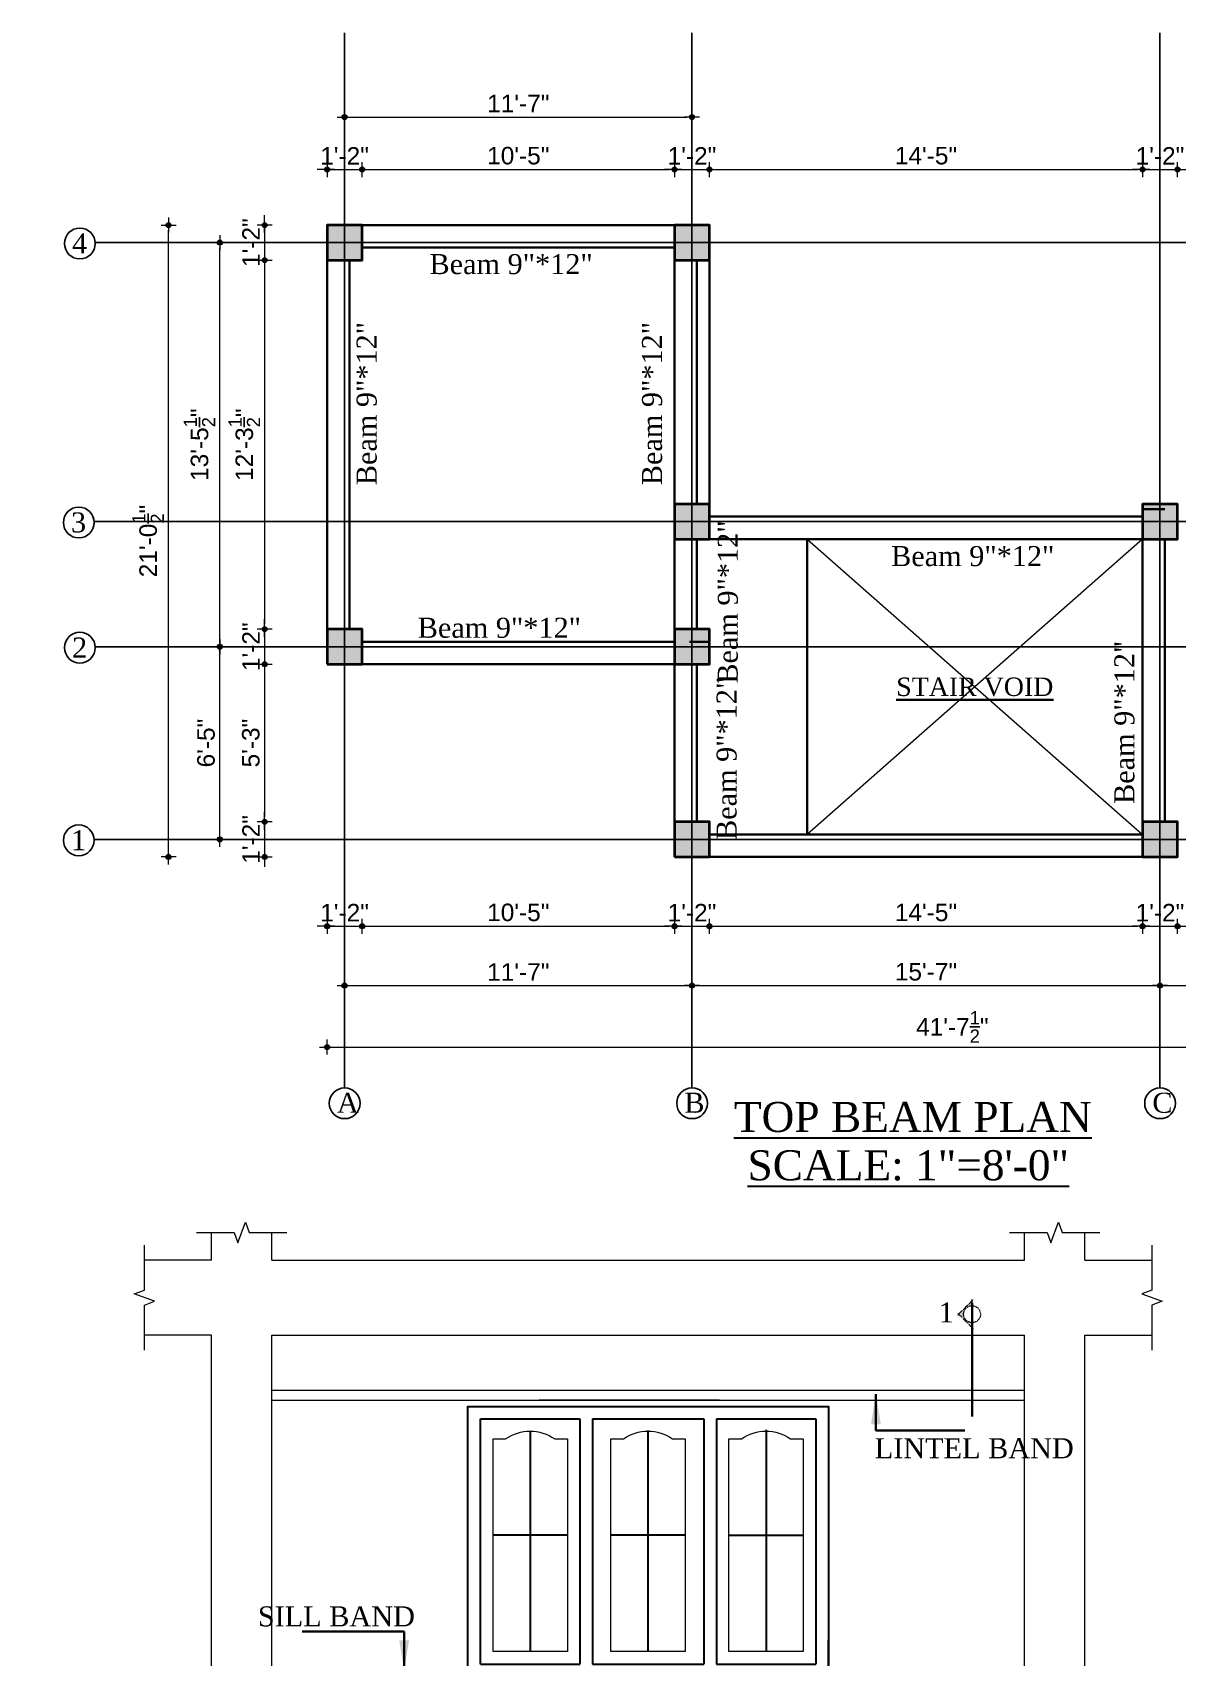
# Model space of a CAD drawing. Header units: inches. Extents: x -12071822 to 12321209, y -1222525 to 1319227.
# Drawn here: x 125927 to 126384, y 49078 to 49727 of the extents above; entities that cross this region are included whole.
import ezdxf
from ezdxf.enums import TextEntityAlignment as Align

# ---------------------------------------------------------------- set-up
doc = ezdxf.new("R2010")
doc.units = ezdxf.units.IN
doc.header["$MEASUREMENT"] = 0
doc.header["$PDMODE"] = 35
doc.linetypes.add('HIDDEN', pattern=[9.525, 6.35, -3.175])
for name, color, linetype, lineweight in [('1', 7, 'Continuous', 13), ('Column', 181, 'Continuous', 40), ('dotted', 131, 'HIDDEN', 13), ('DW elev', 123, 'Continuous', 25), ('elevation', 181, 'Continuous', 20), ('HACTH', 253, 'Continuous', 5), ('Hatch', 9, 'Continuous', 9), ('TEXT', 255, 'Continuous', 35), ('Toilet', 7, 'Continuous', 25), ('WALL', 1, 'Continuous', 30), ('WALL ELV', 20, 'Continuous', 20), ('WALL SEC', 2, 'Continuous', 35), ('Walls', 11, 'Continuous', 35), ('Windows', 151, 'Continuous', 15)]:
    doc.layers.add(name, color=color, linetype=linetype, lineweight=lineweight)
doc.styles.add('ordinary', font='times.ttf')
doc.styles.add('ramon', font='arial.ttf')
doc.styles.get("Standard").update_dxf_attribs({"font": 'arial.ttf'})
doc.styles.add('TIMES', font='times.ttf')
doc.dimstyles.new('Copy of Standard', dxfattribs={"dimtxt": 12, "dimasz": 4, "dimexe": 0, "dimexo": 6, "dimgap": 3, "dimtad": 1, "dimdec": 0, "dimzin": 0, "dimdsep": 46, "dimlunit": 4, "dimtxsty": 'Standard', "dimblk": 'ARCHTICK', "dimcen": 0.09, "dimdle": 3, "dimclrd": 256, "dimadec": 0, "dimazin": 0, "dimtfac": 1, "dimtdec": 0, "dimtofl": 0, "dimtmove": 0, "dimatfit": 3, "dimfxl": 1, "dimfxlon": 1, "dimtolj": 1, "dimtzin": 0, "dimlwd": -1, "dimarcsym": 0})
doc.dimstyles.new('S8', dxfattribs={"dimtxt": 7, "dimasz": 2, "dimexe": 6, "dimexo": 18, "dimgap": 1.9375, "dimtad": 1, "dimdec": 1, "dimzin": 3, "dimdsep": 46, "dimlunit": 4, "dimtxsty": 'ramon', "dimblk": 'dot 2', "dimcen": 0.09375, "dimse1": 1, "dimse2": 1, "dimclrd": 1, "dimclre": 1, "dimclrt": 256, "dimadec": 0, "dimazin": 0, "dimtfac": 0.75, "dimtdec": 1, "dimtix": 1, "dimtmove": 1, "dimatfit": 3, "dimldrblk": 'DOT', "dimfxl": 1, "dimtolj": 1, "dimtzin": 0, "dimlwd": 9, "dimlwe": 9, "dimarcsym": 0})

# ---------------------------------------------------------------- blocks, each defined once
blk = doc.blocks.new('colm')
at = {"layer": 'Hatch'}
h = blk.add_hatch(color=256, dxfattribs=at)
h.dxf.hatch_style = 1
h.paths.add_polyline_path([(66705.71, 8319.73), (66705.71, 8307.73), (66717.71, 8307.73), (66717.71, 8319.73)])
at = {"layer": 'Column'}
blk.add_lwpolyline([(66705.71, 8307.73), (66717.71, 8307.73), (66717.71, 8319.73), (66705.71, 8319.73)], close=True, dxfattribs=at)
blk = doc.blocks.new('dot1')
at = {"layer": 'Hatch'}
h = blk.add_hatch(color=256, dxfattribs=at)
edge = h.paths.add_edge_path()
edge.add_arc((0, 0), 1, 0, 360)
for p, q in [((3, 0), (-3, 0)), ((0, 3), (0, -3))]:
    blk.add_line(p, q, dxfattribs=at)
blk.add_circle((0, 0), 1, dxfattribs=at)
blk = doc.blocks.new('dot 2')
at = {"layer": 'Hatch', "xscale": 0.5, "yscale": 0.5, "zscale": 0.5}
blk.add_blockref('dot1', (0, 0), dxfattribs=at)
blk = doc.blocks.new('*D2149')
at = {"layer": 'Defpoints', "color": 0, "transparency": 16777216}
for p in [(126058.51, 49672.18), (126044.51, 49649.97), (126058.51, 49649.97)]:
    blk.add_point(p, dxfattribs=at)
at = {"layer": 'Toilet', "color": 1, "lineweight": 9, "transparency": 16777216}
for p, q in [((126042.51, 49672.18), (126040.51, 49672.18)), ((126044.51, 49672.18), (126058.51, 49672.18)), ((126060.51, 49672.18), (126062.51, 49672.18))]:
    blk.add_line(p, q, dxfattribs=at)
at = {"layer": 'Toilet', "color": 1, "lineweight": 9, "transparency": 16777216, "xscale": 2, "yscale": 2, "zscale": 2}
blk.add_blockref('dot 2', (126044.51, 49672.18), dxfattribs=at)
at = {"layer": 'Toilet', "color": 1, "lineweight": 9, "transparency": 16777216, "xscale": 2, "yscale": 2, "zscale": 2, "rotation": 180}
blk.add_blockref('dot 2', (126058.51, 49672.18), dxfattribs=at)
at = {"layer": 'Toilet', "transparency": 16777216, "insert": (126051.51, 49677.63), "char_height": 7, "attachment_point": 5, "style": 'ramon'}
blk.add_mtext('\\A1;1\'-2"', dxfattribs=at)
blk = doc.blocks.new('_Dot')
at = {"color": 0, "lineweight": -2}
blk.add_line((-0.5, 0), (-1, 0), dxfattribs=at)
at = {"color": 0, "const_width": 0.5}
blk.add_lwpolyline([(-0.25, 0, 1), (0.25, 0, 1)], format="xyb", close=True, dxfattribs=at)
blk = doc.blocks.new('*D2150')
at = {"layer": 'Defpoints', "color": 0, "transparency": 16777216}
for p in [(126183.33, 49672.18), (126058.51, 49649.97), (126183.33, 49649.97)]:
    blk.add_point(p, dxfattribs=at)
at = {"layer": 'Toilet', "color": 1, "lineweight": 9, "transparency": 16777216}
blk.add_line((126060.51, 49672.18), (126181.33, 49672.18), dxfattribs=at)
at = {"layer": 'Toilet', "color": 1, "lineweight": 9, "transparency": 16777216, "xscale": 2, "yscale": 2, "zscale": 2}
for p, rotation in [((126058.51, 49672.18), 180.0000000068786), ((126183.33, 49672.18), 6.87854744294497e-09)]:
    blk.add_blockref('dot 2', p, dxfattribs=dict(at, rotation=rotation))
at = {"layer": 'Toilet', "transparency": 16777216, "insert": (126120.92, 49677.69), "char_height": 7, "attachment_point": 5, "rotation": 0, "style": 'ramon'}
blk.add_mtext('\\A1;10\'-5"', dxfattribs=at)
blk = doc.blocks.new('*D2151')
at = {"layer": 'Defpoints', "color": 0, "transparency": 16777216}
for p in [(126197.33, 49672.18), (126183.33, 49649.97), (126197.33, 49649.97)]:
    blk.add_point(p, dxfattribs=at)
at = {"layer": 'Toilet', "color": 1, "lineweight": 9, "transparency": 16777216}
for p, q in [((126181.33, 49672.18), (126179.33, 49672.18)), ((126183.33, 49672.18), (126197.33, 49672.18)), ((126199.33, 49672.18), (126201.33, 49672.18))]:
    blk.add_line(p, q, dxfattribs=at)
at = {"layer": 'Toilet', "color": 1, "lineweight": 9, "transparency": 16777216, "xscale": 2, "yscale": 2, "zscale": 2}
for p, rotation in [((126183.33, 49672.18), 6.878577707425393e-09), ((126197.33, 49672.18), 180.0000000068786)]:
    blk.add_blockref('dot 2', p, dxfattribs=dict(at, rotation=rotation))
at = {"layer": 'Toilet', "transparency": 16777216, "insert": (126190.33, 49677.63), "char_height": 7, "attachment_point": 5, "rotation": 0, "style": 'ramon'}
blk.add_mtext('\\A1;1\'-2"', dxfattribs=at)
blk = doc.blocks.new('*D2152')
at = {"layer": 'Defpoints', "color": 0, "transparency": 16777216}
for p in [(126370.33, 49672.18), (126197.33, 49649.97), (126370.33, 49649.97)]:
    blk.add_point(p, dxfattribs=at)
at = {"layer": 'Toilet', "color": 1, "lineweight": 9, "transparency": 16777216}
blk.add_line((126199.33, 49672.18), (126368.33, 49672.18), dxfattribs=at)
at = {"layer": 'Toilet', "color": 1, "lineweight": 9, "transparency": 16777216, "xscale": 2, "yscale": 2, "zscale": 2}
for p, rotation in [((126197.33, 49672.18), 180.0000000068786), ((126370.33, 49672.18), 6.87854744294497e-09)]:
    blk.add_blockref('dot 2', p, dxfattribs=dict(at, rotation=rotation))
at = {"layer": 'Toilet', "transparency": 16777216, "insert": (126283.83, 49677.69), "char_height": 7, "attachment_point": 5, "rotation": 0, "style": 'ramon'}
blk.add_mtext('\\A1;14\'-5"', dxfattribs=at)
blk = doc.blocks.new('*D2153')
at = {"layer": 'Defpoints', "color": 0, "transparency": 16777216}
for p in [(126384.33, 49672.18), (126370.33, 49649.97), (126384.33, 49649.97)]:
    blk.add_point(p, dxfattribs=at)
at = {"layer": 'Toilet', "color": 1, "lineweight": 9, "transparency": 16777216}
for p, q in [((126368.33, 49672.18), (126366.33, 49672.18)), ((126370.33, 49672.18), (126384.33, 49672.18)), ((126386.33, 49672.18), (126388.33, 49672.18))]:
    blk.add_line(p, q, dxfattribs=at)
at = {"layer": 'Toilet', "color": 1, "lineweight": 9, "transparency": 16777216, "xscale": 2, "yscale": 2, "zscale": 2}
for p, rotation in [((126370.33, 49672.18), 6.878577707425393e-09), ((126384.33, 49672.18), 180.0000000068786)]:
    blk.add_blockref('dot 2', p, dxfattribs=dict(at, rotation=rotation))
at = {"layer": 'Toilet', "transparency": 16777216, "insert": (126377.33, 49677.63), "char_height": 7, "attachment_point": 5, "rotation": 0, "style": 'ramon'}
blk.add_mtext('\\A1;1\'-2"', dxfattribs=at)
blk = doc.blocks.new('*D2154')
at = {"layer": 'Defpoints', "color": 0, "transparency": 16777216}
for p in [(126530.2, 49672.18), (126384.33, 49649.97), (126530.2, 49649.97)]:
    blk.add_point(p, dxfattribs=at)
at = {"layer": 'Toilet', "color": 1, "lineweight": 9, "transparency": 16777216}
blk.add_line((126386.33, 49672.18), (126528.2, 49672.18), dxfattribs=at)
at = {"layer": 'Toilet', "color": 1, "lineweight": 9, "transparency": 16777216, "xscale": 2, "yscale": 2, "zscale": 2}
for p, rotation in [((126384.33, 49672.18), 180.0000000068786), ((126530.2, 49672.18), 6.87854744294497e-09)]:
    blk.add_blockref('dot 2', p, dxfattribs=dict(at, rotation=rotation))
at = {"layer": 'Toilet', "transparency": 16777216, "insert": (126457.27, 49677.63), "char_height": 7, "attachment_point": 5, "rotation": 0, "style": 'ramon'}
blk.add_mtext('\\A1;12\'-2"', dxfattribs=at)
blk = doc.blocks.new('*D2156')
at = {"layer": 'Defpoints', "color": 0, "transparency": 16777216}
for p in [(126190.33, 49693.14), (126051.51, 49649.97), (126190.33, 49649.97)]:
    blk.add_point(p, dxfattribs=at)
at = {"layer": 'Toilet', "color": 1, "lineweight": 9, "transparency": 16777216}
blk.add_line((126053.51, 49693.14), (126188.33, 49693.14), dxfattribs=at)
at = {"layer": 'Toilet', "color": 1, "lineweight": 9, "transparency": 16777216, "xscale": 2, "yscale": 2, "zscale": 2, "rotation": 180}
blk.add_blockref('dot 2', (126051.51, 49693.14), dxfattribs=at)
at = {"layer": 'Toilet', "color": 1, "lineweight": 9, "transparency": 16777216, "xscale": 2, "yscale": 2, "zscale": 2}
blk.add_blockref('dot 2', (126190.33, 49693.14), dxfattribs=at)
at = {"layer": 'Toilet', "transparency": 16777216, "insert": (126120.92, 49698.6), "char_height": 7, "attachment_point": 5, "style": 'ramon'}
blk.add_mtext('\\A1;11\'-7"', dxfattribs=at)
blk = doc.blocks.new('*D2157')
at = {"layer": 'Defpoints', "color": 0, "transparency": 16777216}
for p in [(126044.51, 49649.97), (126019.58, 49635.97), (126044.51, 49635.97)]:
    blk.add_point(p, dxfattribs=at)
at = {"layer": 'Toilet', "color": 1, "lineweight": 9, "transparency": 16777216}
for p, q in [((126019.58, 49651.97), (126019.58, 49653.97)), ((126019.58, 49649.97), (126019.58, 49635.97)), ((126019.58, 49633.97), (126019.58, 49631.97))]:
    blk.add_line(p, q, dxfattribs=at)
at = {"layer": 'Toilet', "color": 1, "lineweight": 9, "transparency": 16777216, "xscale": 2, "yscale": 2, "zscale": 2}
for p, rotation in [((126019.58, 49649.97), 270), ((126019.58, 49635.97), 90)]:
    blk.add_blockref('dot 2', p, dxfattribs=dict(at, rotation=rotation))
at = {"layer": 'Toilet', "transparency": 16777216, "insert": (126014.13, 49642.97), "char_height": 7, "attachment_point": 5, "rotation": 90, "style": 'ramon'}
blk.add_mtext('\\A1;1\'-2"', dxfattribs=at)
blk = doc.blocks.new('*D2158')
at = {"layer": 'Defpoints', "color": 0, "transparency": 16777216}
for p in [(126044.51, 49635.97), (126019.58, 49488.47), (126044.51, 49488.47)]:
    blk.add_point(p, dxfattribs=at)
at = {"layer": 'Toilet', "color": 1, "lineweight": 9, "transparency": 16777216}
blk.add_line((126019.58, 49633.97), (126019.58, 49490.47), dxfattribs=at)
at = {"layer": 'Toilet', "color": 1, "lineweight": 9, "transparency": 16777216, "xscale": 2, "yscale": 2, "zscale": 2}
for p, rotation in [((126019.58, 49635.97), 90), ((126019.58, 49488.47), 270)]:
    blk.add_blockref('dot 2', p, dxfattribs=dict(at, rotation=rotation))
at = {"layer": 'Toilet', "transparency": 16777216, "insert": (126011.43, 49562.22), "char_height": 7, "attachment_point": 5, "rotation": 90, "style": 'ramon'}
blk.add_mtext('\\A1;12\'-3{\\H0.750000x;\\S1/2;}"', dxfattribs=at)
blk = doc.blocks.new('*D2159')
at = {"layer": 'Defpoints', "color": 0, "transparency": 16777216}
for p in [(126044.51, 49488.47), (126019.58, 49474.47), (126044.51, 49474.47)]:
    blk.add_point(p, dxfattribs=at)
at = {"layer": 'Toilet', "color": 1, "lineweight": 9, "transparency": 16777216}
for p, q in [((126019.58, 49490.47), (126019.58, 49492.47)), ((126019.58, 49488.47), (126019.58, 49474.47)), ((126019.58, 49472.47), (126019.58, 49470.47))]:
    blk.add_line(p, q, dxfattribs=at)
at = {"layer": 'Toilet', "color": 1, "lineweight": 9, "transparency": 16777216, "xscale": 2, "yscale": 2, "zscale": 2}
for p, rotation in [((126019.58, 49488.47), 270), ((126019.58, 49474.47), 90)]:
    blk.add_blockref('dot 2', p, dxfattribs=dict(at, rotation=rotation))
at = {"layer": 'Toilet', "transparency": 16777216, "insert": (126014.13, 49481.47), "char_height": 7, "attachment_point": 5, "rotation": 90, "style": 'ramon'}
blk.add_mtext('\\A1;1\'-2"', dxfattribs=at)
blk = doc.blocks.new('*D2160')
at = {"layer": 'Defpoints', "color": 0, "transparency": 16777216}
for p in [(126044.51, 49474.47), (126019.58, 49411.47), (126183.33, 49411.47)]:
    blk.add_point(p, dxfattribs=at)
at = {"layer": 'Toilet', "color": 1, "lineweight": 9, "transparency": 16777216}
blk.add_line((126019.58, 49472.47), (126019.58, 49413.47), dxfattribs=at)
at = {"layer": 'Toilet', "color": 1, "lineweight": 9, "transparency": 16777216, "xscale": 2, "yscale": 2, "zscale": 2}
for p, rotation in [((126019.58, 49474.47), 90), ((126019.58, 49411.47), 270)]:
    blk.add_blockref('dot 2', p, dxfattribs=dict(at, rotation=rotation))
at = {"layer": 'Toilet', "transparency": 16777216, "insert": (126014.06, 49442.97), "char_height": 7, "attachment_point": 5, "rotation": 90, "style": 'ramon'}
blk.add_mtext('\\A1;5\'-3"', dxfattribs=at)
blk = doc.blocks.new('*D2161')
at = {"layer": 'Defpoints', "color": 0, "transparency": 16777216}
for p in [(126183.33, 49411.47), (126019.58, 49397.47), (126183.33, 49397.47)]:
    blk.add_point(p, dxfattribs=at)
at = {"layer": 'Toilet', "color": 1, "lineweight": 9, "transparency": 16777216}
for p, q in [((126019.58, 49413.47), (126019.58, 49415.47)), ((126019.58, 49411.47), (126019.58, 49397.47)), ((126019.58, 49395.47), (126019.58, 49393.47))]:
    blk.add_line(p, q, dxfattribs=at)
at = {"layer": 'Toilet', "color": 1, "lineweight": 9, "transparency": 16777216, "xscale": 2, "yscale": 2, "zscale": 2}
for p, rotation in [((126019.58, 49411.47), 270), ((126019.58, 49397.47), 90)]:
    blk.add_blockref('dot 2', p, dxfattribs=dict(at, rotation=rotation))
at = {"layer": 'Toilet', "transparency": 16777216, "insert": (126014.13, 49404.47), "char_height": 7, "attachment_point": 5, "rotation": 90, "style": 'ramon'}
blk.add_mtext('\\A1;1\'-2"', dxfattribs=at)
blk = doc.blocks.new('*D2147')
at = {"layer": 'Defpoints', "color": 0, "transparency": 16777216}
for p in [(126001.68, 49481.47), (126047.14, 49481.47), (126047.14, 49404.47)]:
    blk.add_point(p, dxfattribs=at)
at = {"layer": 'Toilet', "color": 1, "lineweight": 9, "transparency": 16777216}
blk.add_line((126001.68, 49406.47), (126001.68, 49479.47), dxfattribs=at)
at = {"layer": 'Toilet', "color": 1, "lineweight": 9, "transparency": 16777216, "xscale": 2, "yscale": 2, "zscale": 2}
for p, rotation in [((126001.68, 49481.47), 90), ((126001.68, 49404.47), 270)]:
    blk.add_blockref('dot 2', p, dxfattribs=dict(at, rotation=rotation))
at = {"layer": 'Toilet', "transparency": 16777216, "insert": (125996.17, 49442.97), "char_height": 7, "attachment_point": 5, "rotation": 90, "style": 'ramon'}
blk.add_mtext('\\A1;6\'-5"', dxfattribs=at)
blk = doc.blocks.new('*D2162')
at = {"layer": 'Defpoints', "color": 0, "transparency": 16777216}
for p in [(126001.68, 49642.97), (126044.51, 49642.97), (126047.14, 49481.47)]:
    blk.add_point(p, dxfattribs=at)
at = {"layer": 'Toilet', "color": 1, "lineweight": 9, "transparency": 16777216}
blk.add_line((126001.68, 49483.47), (126001.68, 49640.97), dxfattribs=at)
at = {"layer": 'Toilet', "color": 1, "lineweight": 9, "transparency": 16777216, "xscale": 2, "yscale": 2, "zscale": 2}
for p, rotation in [((126001.68, 49642.97), 90), ((126001.68, 49481.47), 270)]:
    blk.add_blockref('dot 2', p, dxfattribs=dict(at, rotation=rotation))
at = {"layer": 'Toilet', "transparency": 16777216, "insert": (125993.53, 49562.22), "char_height": 7, "attachment_point": 5, "rotation": 90, "style": 'ramon'}
blk.add_mtext('\\A1;13\'-5{\\H0.750000x;\\S1/2;}"', dxfattribs=at)
blk = doc.blocks.new('*D2163')
at = {"layer": 'Defpoints', "color": 0, "transparency": 16777216}
for p in [(125981.16, 49649.97), (126183.33, 49649.97), (126183.33, 49397.47)]:
    blk.add_point(p, dxfattribs=at)
at = {"layer": 'Toilet', "color": 1, "lineweight": 9, "transparency": 16777216}
blk.add_line((125981.16, 49399.47), (125981.16, 49647.97), dxfattribs=at)
at = {"layer": 'Toilet', "color": 1, "lineweight": 9, "transparency": 16777216, "xscale": 2, "yscale": 2, "zscale": 2}
for p, rotation in [((125981.16, 49649.97), 90), ((125981.16, 49397.47), 270)]:
    blk.add_blockref('dot 2', p, dxfattribs=dict(at, rotation=rotation))
at = {"layer": 'Toilet', "transparency": 16777216, "insert": (125973.01, 49523.72), "char_height": 7, "attachment_point": 5, "rotation": 90, "style": 'ramon'}
blk.add_mtext('\\A1;21\'-0{\\H0.750000x;\\S1/2;}"', dxfattribs=at)
blk = doc.blocks.new('*D2170')
at = {"layer": 'Defpoints', "color": 0, "transparency": 16777216}
for p in [(126044.51, 49474.47), (126058.51, 49474.47), (126058.51, 49369.75)]:
    blk.add_point(p, dxfattribs=at)
at = {"layer": 'Toilet', "color": 1, "lineweight": 9, "transparency": 16777216}
for p, q in [((126042.51, 49369.75), (126040.51, 49369.75)), ((126044.51, 49369.75), (126058.51, 49369.75)), ((126060.51, 49369.75), (126062.51, 49369.75))]:
    blk.add_line(p, q, dxfattribs=at)
at = {"layer": 'Toilet', "color": 1, "lineweight": 9, "transparency": 16777216, "xscale": 2, "yscale": 2, "zscale": 2}
blk.add_blockref('dot 2', (126044.51, 49369.75), dxfattribs=at)
at = {"layer": 'Toilet', "color": 1, "lineweight": 9, "transparency": 16777216, "xscale": 2, "yscale": 2, "zscale": 2, "rotation": 180}
blk.add_blockref('dot 2', (126058.51, 49369.75), dxfattribs=at)
at = {"layer": 'Toilet', "transparency": 16777216, "insert": (126051.51, 49375.2), "char_height": 7, "attachment_point": 5, "style": 'ramon'}
blk.add_mtext('\\A1;1\'-2"', dxfattribs=at)
blk = doc.blocks.new('*D2171')
at = {"layer": 'Defpoints', "color": 0, "transparency": 16777216}
for p in [(126058.51, 49474.47), (126183.33, 49397.47), (126183.33, 49369.75)]:
    blk.add_point(p, dxfattribs=at)
at = {"layer": 'Toilet', "color": 1, "lineweight": 9, "transparency": 16777216}
blk.add_line((126060.51, 49369.75), (126181.33, 49369.75), dxfattribs=at)
at = {"layer": 'Toilet', "color": 1, "lineweight": 9, "transparency": 16777216, "xscale": 2, "yscale": 2, "zscale": 2, "rotation": 180}
blk.add_blockref('dot 2', (126058.51, 49369.75), dxfattribs=at)
at = {"layer": 'Toilet', "color": 1, "lineweight": 9, "transparency": 16777216, "xscale": 2, "yscale": 2, "zscale": 2}
blk.add_blockref('dot 2', (126183.33, 49369.75), dxfattribs=at)
at = {"layer": 'Toilet', "transparency": 16777216, "insert": (126120.92, 49375.26), "char_height": 7, "attachment_point": 5, "style": 'ramon'}
blk.add_mtext('\\A1;10\'-5"', dxfattribs=at)
blk = doc.blocks.new('*D2172')
at = {"layer": 'Defpoints', "color": 0, "transparency": 16777216}
for p in [(126183.33, 49397.47), (126197.33, 49397.47), (126197.33, 49369.75)]:
    blk.add_point(p, dxfattribs=at)
at = {"layer": 'Toilet', "color": 1, "lineweight": 9, "transparency": 16777216}
for p, q in [((126181.33, 49369.75), (126179.33, 49369.75)), ((126183.33, 49369.75), (126197.33, 49369.75)), ((126199.33, 49369.75), (126201.33, 49369.75))]:
    blk.add_line(p, q, dxfattribs=at)
at = {"layer": 'Toilet', "color": 1, "lineweight": 9, "transparency": 16777216, "xscale": 2, "yscale": 2, "zscale": 2}
blk.add_blockref('dot 2', (126183.33, 49369.75), dxfattribs=at)
at = {"layer": 'Toilet', "color": 1, "lineweight": 9, "transparency": 16777216, "xscale": 2, "yscale": 2, "zscale": 2, "rotation": 180}
blk.add_blockref('dot 2', (126197.33, 49369.75), dxfattribs=at)
at = {"layer": 'Toilet', "transparency": 16777216, "insert": (126190.33, 49375.2), "char_height": 7, "attachment_point": 5, "style": 'ramon'}
blk.add_mtext('\\A1;1\'-2"', dxfattribs=at)
blk = doc.blocks.new('*D2173')
at = {"layer": 'Defpoints', "color": 0, "transparency": 16777216}
for p in [(126197.33, 49397.47), (126370.33, 49397.47), (126370.33, 49369.75)]:
    blk.add_point(p, dxfattribs=at)
at = {"layer": 'Toilet', "color": 1, "lineweight": 9, "transparency": 16777216}
blk.add_line((126199.33, 49369.75), (126368.33, 49369.75), dxfattribs=at)
at = {"layer": 'Toilet', "color": 1, "lineweight": 9, "transparency": 16777216, "xscale": 2, "yscale": 2, "zscale": 2, "rotation": 180}
blk.add_blockref('dot 2', (126197.33, 49369.75), dxfattribs=at)
at = {"layer": 'Toilet', "color": 1, "lineweight": 9, "transparency": 16777216, "xscale": 2, "yscale": 2, "zscale": 2}
blk.add_blockref('dot 2', (126370.33, 49369.75), dxfattribs=at)
at = {"layer": 'Toilet', "transparency": 16777216, "insert": (126283.83, 49375.26), "char_height": 7, "attachment_point": 5, "style": 'ramon'}
blk.add_mtext('\\A1;14\'-5"', dxfattribs=at)
blk = doc.blocks.new('*D2174')
at = {"layer": 'Defpoints', "color": 0, "transparency": 16777216}
for p in [(126370.33, 49397.47), (126384.33, 49397.47), (126384.33, 49369.75)]:
    blk.add_point(p, dxfattribs=at)
at = {"layer": 'Toilet', "color": 1, "lineweight": 9, "transparency": 16777216}
for p, q in [((126368.33, 49369.75), (126366.33, 49369.75)), ((126370.33, 49369.75), (126384.33, 49369.75)), ((126386.33, 49369.75), (126388.33, 49369.75))]:
    blk.add_line(p, q, dxfattribs=at)
at = {"layer": 'Toilet', "color": 1, "lineweight": 9, "transparency": 16777216, "xscale": 2, "yscale": 2, "zscale": 2}
blk.add_blockref('dot 2', (126370.33, 49369.75), dxfattribs=at)
at = {"layer": 'Toilet', "color": 1, "lineweight": 9, "transparency": 16777216, "xscale": 2, "yscale": 2, "zscale": 2, "rotation": 180}
blk.add_blockref('dot 2', (126384.33, 49369.75), dxfattribs=at)
at = {"layer": 'Toilet', "transparency": 16777216, "insert": (126377.33, 49375.2), "char_height": 7, "attachment_point": 5, "style": 'ramon'}
blk.add_mtext('\\A1;1\'-2"', dxfattribs=at)
blk = doc.blocks.new('*D2175')
at = {"layer": 'Defpoints', "color": 0, "transparency": 16777216}
for p in [(126384.33, 49397.47), (126530.2, 49397.47), (126530.2, 49369.75)]:
    blk.add_point(p, dxfattribs=at)
at = {"layer": 'Toilet', "color": 1, "lineweight": 9, "transparency": 16777216}
blk.add_line((126386.33, 49369.75), (126528.2, 49369.75), dxfattribs=at)
at = {"layer": 'Toilet', "color": 1, "lineweight": 9, "transparency": 16777216, "xscale": 2, "yscale": 2, "zscale": 2, "rotation": 180}
blk.add_blockref('dot 2', (126384.33, 49369.75), dxfattribs=at)
at = {"layer": 'Toilet', "color": 1, "lineweight": 9, "transparency": 16777216, "xscale": 2, "yscale": 2, "zscale": 2}
blk.add_blockref('dot 2', (126530.2, 49369.75), dxfattribs=at)
at = {"layer": 'Toilet', "transparency": 16777216, "insert": (126457.27, 49375.2), "char_height": 7, "attachment_point": 5, "style": 'ramon'}
blk.add_mtext('\\A1;12\'-2"', dxfattribs=at)
blk = doc.blocks.new('*D2177')
at = {"layer": 'Defpoints', "color": 0, "transparency": 16777216}
for p in [(126051.51, 49474.47), (126190.33, 49474.47), (126190.33, 49346.04)]:
    blk.add_point(p, dxfattribs=at)
at = {"layer": 'Toilet', "color": 1, "lineweight": 9, "transparency": 16777216}
blk.add_line((126053.51, 49346.04), (126188.33, 49346.04), dxfattribs=at)
at = {"layer": 'Toilet', "color": 1, "lineweight": 9, "transparency": 16777216, "xscale": 2, "yscale": 2, "zscale": 2, "rotation": 180}
blk.add_blockref('dot 2', (126051.51, 49346.04), dxfattribs=at)
at = {"layer": 'Toilet', "color": 1, "lineweight": 9, "transparency": 16777216, "xscale": 2, "yscale": 2, "zscale": 2}
blk.add_blockref('dot 2', (126190.33, 49346.04), dxfattribs=at)
at = {"layer": 'Toilet', "transparency": 16777216, "insert": (126120.92, 49351.49), "char_height": 7, "attachment_point": 5, "style": 'ramon'}
blk.add_mtext('\\A1;11\'-7"', dxfattribs=at)
blk = doc.blocks.new('*D2178')
at = {"layer": 'Defpoints', "color": 0, "transparency": 16777216}
for p in [(126190.33, 49474.47), (126377.33, 49397.47), (126377.33, 49346.04)]:
    blk.add_point(p, dxfattribs=at)
at = {"layer": 'Toilet', "color": 1, "lineweight": 9, "transparency": 16777216}
blk.add_line((126192.33, 49346.04), (126375.33, 49346.04), dxfattribs=at)
at = {"layer": 'Toilet', "color": 1, "lineweight": 9, "transparency": 16777216, "xscale": 2, "yscale": 2, "zscale": 2, "rotation": 180}
blk.add_blockref('dot 2', (126190.33, 49346.04), dxfattribs=at)
at = {"layer": 'Toilet', "color": 1, "lineweight": 9, "transparency": 16777216, "xscale": 2, "yscale": 2, "zscale": 2}
blk.add_blockref('dot 2', (126377.33, 49346.04), dxfattribs=at)
at = {"layer": 'Toilet', "transparency": 16777216, "insert": (126283.83, 49351.55), "char_height": 7, "attachment_point": 5, "style": 'ramon'}
blk.add_mtext('\\A1;15\'-7"', dxfattribs=at)
blk = doc.blocks.new('*D2179')
at = {"layer": 'Defpoints', "color": 0, "transparency": 16777216}
for p in [(126377.33, 49397.47), (126537.2, 49397.47), (126537.2, 49346.04)]:
    blk.add_point(p, dxfattribs=at)
at = {"layer": 'Toilet', "color": 1, "lineweight": 9, "transparency": 16777216}
blk.add_line((126379.33, 49346.04), (126535.2, 49346.04), dxfattribs=at)
at = {"layer": 'Toilet', "color": 1, "lineweight": 9, "transparency": 16777216, "xscale": 2, "yscale": 2, "zscale": 2, "rotation": 180}
blk.add_blockref('dot 2', (126377.33, 49346.04), dxfattribs=at)
at = {"layer": 'Toilet', "color": 1, "lineweight": 9, "transparency": 16777216, "xscale": 2, "yscale": 2, "zscale": 2}
blk.add_blockref('dot 2', (126537.2, 49346.04), dxfattribs=at)
at = {"layer": 'Toilet', "transparency": 16777216, "insert": (126457.27, 49351.56), "char_height": 7, "attachment_point": 5, "style": 'ramon'}
blk.add_mtext('\\A1;13\'-4"', dxfattribs=at)
blk = doc.blocks.new('*D2180')
at = {"layer": 'Defpoints', "color": 0, "transparency": 16777216}
for p in [(126044.51, 49474.47), (126544.2, 49397.47), (126544.2, 49321.45)]:
    blk.add_point(p, dxfattribs=at)
at = {"layer": 'Toilet', "color": 1, "lineweight": 9, "transparency": 16777216}
blk.add_line((126046.51, 49321.45), (126542.2, 49321.45), dxfattribs=at)
at = {"layer": 'Toilet', "color": 1, "lineweight": 9, "transparency": 16777216, "xscale": 2, "yscale": 2, "zscale": 2, "rotation": 180}
blk.add_blockref('dot 2', (126044.51, 49321.45), dxfattribs=at)
at = {"layer": 'Toilet', "color": 1, "lineweight": 9, "transparency": 16777216, "xscale": 2, "yscale": 2, "zscale": 2}
blk.add_blockref('dot 2', (126544.2, 49321.45), dxfattribs=at)
at = {"layer": 'Toilet', "transparency": 16777216, "insert": (126294.36, 49329.54), "char_height": 7, "attachment_point": 5, "style": 'ramon'}
blk.add_mtext('\\A1;41\'-7{\\H0.750000x;\\S1/2;}"', dxfattribs=at)
blk = doc.blocks.new('naming')
at = {"layer": 'dotted'}
blk.add_hatch(color=256, dxfattribs=at).paths.add_polyline_path([(0, -400), (0, -636), (636, 0), (0, 636), (0, 400, -0.414214), (400, 0, -0.414214)])
for p, q in [((672, -35), (-35, 672)), ((672, 35), (-35, -672)), ((0, 400), (0, 707)), ((0, -400), (0, -707))]:
    blk.add_line(p, q, dxfattribs=at)
blk.add_circle((0, 0), 400, dxfattribs=at)
blk = doc.blocks.new('_ArchTick')
at = {"color": 0, "linetype": 'ByBlock', "const_width": 0.15}
blk.add_lwpolyline([(-0.5, -0.5), (0.5, 0.5)], dxfattribs=at)
blk = doc.blocks.new('HUO9')
blk.add_line((52786.27, -8829.7), (52786.27, -8822.4))
at = {"layer": 'HACTH', "color": 42}
for points in [[(52734.14, -8782.2), (52734.14, -8824.7), (52719.27, -8824.7), (52719.27, -8782.2), (52721.8, -8782.2, -0.322068), (52731.61, -8782.2)], [(52757.67, -8782.2), (52757.67, -8824.7), (52742.79, -8824.7), (52742.79, -8782.2), (52745.32, -8782.2, -0.322068), (52755.13, -8782.2)], [(52781.27, -8782.2), (52781.27, -8824.7), (52766.39, -8824.7), (52766.39, -8782.2), (52768.92, -8782.2, -0.322068), (52778.74, -8782.2)]]:
    blk.add_lwpolyline(points, format="xyb", close=True, dxfattribs=at)
at = {"layer": 'WALL'}
for p, q in [((52716.77, -8827.2), (52716.77, -8778.2)), ((52716.77, -8778.2), (52736.64, -8778.2)), ((52736.64, -8778.2), (52736.64, -8827.2)), ((52739.14, -8778.2), (52739.14, -8827.2)), ((52739.14, -8778.2), (52761.39, -8778.2)), ((52761.39, -8778.2), (52761.39, -8827.2)), ((52763.89, -8778.2), (52763.89, -8827.2)), ((52763.89, -8778.2), (52783.77, -8778.2)), ((52783.77, -8778.2), (52783.77, -8827.2)), ((52726.7, -8780.56), (52726.7, -8824.7)), ((52750.23, -8780.48), (52750.23, -8824.7)), ((52773.83, -8780.39), (52773.83, -8824.7)), ((52734.14, -8801.44), (52719.27, -8801.44)), ((52757.67, -8801.44), (52742.79, -8801.44)), ((52766.39, -8801.44), (52781.27, -8801.44)), ((52716.77, -8827.2), (52736.64, -8827.2)), ((52739.14, -8827.2), (52761.39, -8827.2)), ((52763.89, -8827.2), (52783.77, -8827.2))]:
    blk.add_line(p, q, dxfattribs=at)
blk.add_lwpolyline([(52714.27, -8829.7), (52714.27, -8775.7), (52786.27, -8775.7), (52786.27, -8829.7)], dxfattribs=at)
blk.add_lwpolyline([(52786.27, -8829.7), (52714.27, -8829.7), (52714.27, -8775.7), (52786.27, -8775.7)], close=True, dxfattribs=at)
blk = doc.blocks.new('CF')
blk.add_line((132560.21, -29236.59), (132560.21, -29281.92))
at = {"layer": 'DW elev'}
blk.add_line((132459.29, -29275.45), (132387.29, -29275.45), dxfattribs=at)
at = {"layer": 'elevation'}
for p, q in [((132280.35, -29271.45), (132581.23, -29271.45)), ((132280.35, -29275.45), (132581.23, -29275.45)), ((132280.35, -29383.45), (132280.35, -29387.45)), ((132280.35, -29383.45), (132581.23, -29383.45)), ((132581.23, -29383.45), (132581.23, -29387.45)), ((132280.35, -29387.45), (132581.23, -29387.45))]:
    blk.add_line(p, q, dxfattribs=at)
at = {"layer": 'Hatch'}
for points in [[(132250.35, -29208.42), (132265.35, -29208.42), (132266.85, -29212.54), (132269.85, -29204.3), (132271.35, -29208.42), (132286.35, -29208.42)], [(132575.23, -29208.42), (132590.23, -29208.42), (132591.73, -29212.54), (132594.73, -29204.3), (132596.23, -29208.42), (132611.23, -29208.42)], [(132229.47, -29255.45), (132229.47, -29237.45), (132233.59, -29235.95), (132225.34, -29232.95), (132229.47, -29231.45), (132229.47, -29213.45)], [(132632.11, -29213.45), (132632.11, -29231.45), (132627.99, -29232.95), (132636.23, -29235.95), (132632.11, -29237.45), (132632.11, -29255.45)], [(132229.47, -29479.45), (132229.47, -29461.45), (132233.59, -29459.95), (132225.34, -29456.95), (132229.47, -29455.45), (132229.47, -29437.45)], [(132632.11, -29437.45), (132632.11, -29455.45), (132627.99, -29456.95), (132636.23, -29459.95), (132632.11, -29461.45), (132632.11, -29479.45)], [(132250.35, -29493.45), (132265.35, -29493.45), (132266.85, -29497.57), (132269.85, -29489.33), (132271.35, -29493.45), (132286.35, -29493.45)], [(132575.23, -29498.96), (132590.23, -29498.96), (132591.73, -29503.08), (132594.73, -29494.84), (132596.23, -29498.96), (132611.23, -29498.96)]]:
    blk.add_lwpolyline(points, dxfattribs=at)
at = {"layer": 'WALL ELV'}
for p, q in [((132256.35, -29219.45), (132256.35, -29208.42)), ((132280.35, -29219.45), (132280.35, -29208.42)), ((132581.23, -29219.45), (132581.23, -29208.42)), ((132605.23, -29219.45), (132605.23, -29208.42)), ((132256.35, -29219.45), (132229.47, -29219.45)), ((132280.35, -29219.45), (132581.23, -29219.45)), ((132605.23, -29219.45), (132632.11, -29219.45)), ((132256.35, -29249.45), (132229.47, -29249.45)), ((132256.35, -29443.45), (132256.35, -29249.45)), ((132280.35, -29443.45), (132280.35, -29249.45)), ((132280.35, -29249.45), (132581.23, -29249.45)), ((132581.23, -29443.45), (132581.23, -29249.45)), ((132605.23, -29443.45), (132605.23, -29249.45)), ((132605.23, -29249.45), (132632.11, -29249.45)), ((132256.35, -29443.45), (132229.47, -29443.45)), ((132280.35, -29443.45), (132581.23, -29443.45)), ((132605.23, -29443.45), (132632.11, -29443.45)), ((132256.35, -29473.45), (132229.47, -29473.45)), ((132256.35, -29493.45), (132256.35, -29473.45)), ((132280.35, -29493.45), (132280.35, -29473.45)), ((132280.35, -29473.45), (132581.23, -29473.45)), ((132581.23, -29498.96), (132581.23, -29473.45)), ((132605.23, -29473.45), (132632.11, -29473.45)), ((132605.23, -29498.96), (132605.23, -29473.45))]:
    blk.add_line(p, q, dxfattribs=at)
at = {"xscale": 0.00843749986961484, "yscale": 0.00843749986961484, "zscale": 0.00843749986961484, "rotation": 180}
blk.add_blockref('naming', (132560.21, -29241.09), dxfattribs=at)
at = {"layer": 'WALL', "xscale": 2, "yscale": 2, "zscale": 2}
blk.add_blockref('HUO9', (26930.25, -11726.55), dxfattribs=at)
at = {"style": 'TIMES'}
blk.add_text('%%USILL & LINTEL BAND DETAIL', height=12, dxfattribs=at).set_placement((132308.52, -29500.41))
at = {"insert": (132417.65, -29511.56), "char_height": 6, "width": 314.4184, "attachment_point": 5, "style": 'TIMES'}
blk.add_mtext('SCALE: 1"=4\'-0"', dxfattribs=at)
at = {"layer": 'TEXT', "style": 'TIMES'}
blk.add_text('1', height=8, dxfattribs=at).set_placement((132546.86, -29244.41))
at = {"layer": 'TEXT', "char_height": 8, "attachment_point": 7, "style": 'TIMES'}
for s, insert in [('LINTEL BAND', (132521.33, -29298.7)), ('SILL BAND', (132274.82, -29365.98))]:
    blk.add_mtext(s, dxfattribs=dict(at, insert=insert))
for points in [[(132521.8, -29273.07), (132521.8, -29287.63), (132557.37, -29287.63)], [(132333.28, -29383.45), (132333.28, -29367.97), (132292.58, -29367.97)]]:
    blk.add_leader(points, dimstyle='Copy of Standard', override={"dimasz": 12, "dimgap": 1, "dimtad": 0})

msp = doc.modelspace()

# ---------------------------------------------------------------- linework, layer by layer
for p, q in [((126051.51, 49726.78), (126051.51, 49304.92)), ((126190.33, 49726.78), (126190.33, 49304.92)), ((126377.33, 49726.78), (126377.33, 49304.92))]:
    msp.add_line(p, q)
at = {"layer": 'Toilet'}
for p, q in [((125951.88, 49642.97), (126648.31, 49642.97)), ((125951.44, 49531.47), (126648.31, 49531.47)), ((125951.88, 49481.47), (126648.31, 49481.47)), ((125951.44, 49404.47), (126648.31, 49404.47))]:
    msp.add_line(p, q, dxfattribs=at)
for centre in [(125945.74, 49642.62), (125945.3, 49531.12), (125945.74, 49481.12), (125945.3, 49404.12), (126051.55, 49299.02), (126190.37, 49299.02), (126377.37, 49299.02)]:
    msp.add_circle(centre, 6.15, dxfattribs=at)
at = {"layer": 'Walls'}
for p, q in [((126058.51, 49649.97), (126183.33, 49649.97)), ((126044.51, 49488.47), (126044.51, 49635.97)), ((126053.51, 49488.47), (126053.51, 49635.97)), ((126058.51, 49640.97), (126183.33, 49640.97)), ((126183.33, 49538.47), (126183.33, 49635.97)), ((126192.33, 49538.47), (126192.33, 49635.97)), ((126197.33, 49635.97), (126197.33, 49538.47)), ((126197.33, 49533.47), (126370.33, 49533.47)), ((126379.33, 49536.47), (126370.33, 49536.47)), ((126183.33, 49488.47), (126183.33, 49524.47)), ((126192.33, 49488.47), (126192.33, 49524.47)), ((126197.33, 49524.47), (126370.33, 49524.47)), ((126236.33, 49524.47), (126236.33, 49406.47)), ((126370.33, 49524.47), (126330.33, 49524.47)), ((126370.33, 49411.47), (126370.33, 49524.47)), ((126379.33, 49411.47), (126379.33, 49524.47)), ((126183.33, 49483.47), (126058.51, 49483.47)), ((126197.33, 49483.47), (126189.33, 49483.47)), ((126197.33, 49483.47), (126197.33, 49474.47)), ((126370.33, 49482.12), (126370.33, 49447.47)), ((126183.33, 49474.47), (126058.51, 49474.47)), ((126183.33, 49411.47), (126183.33, 49474.47)), ((126189.33, 49474.47), (126197.33, 49474.47)), ((126192.33, 49411.47), (126192.33, 49474.47)), ((126370.33, 49406.47), (126197.33, 49406.47)), ((126370.33, 49397.47), (126197.33, 49397.47))]:
    msp.add_line(p, q, dxfattribs=at)
at = {"layer": 'Windows'}
for p, q in [((126236.33, 49524.47), (126370.33, 49406.47)), ((126370.33, 49524.47), (126236.33, 49406.47))]:
    msp.add_line(p, q, dxfattribs=at)
msp.add_circle((127888.68, 49173.51), 6257.09, dxfattribs=at)

# ---------------------------------------------------------------- block references
at = {"layer": 'Column', "xscale": 1.166666666667879, "yscale": 1.166666666667879, "zscale": 1.166666666667879}
for p in [(48221.19, 39943.62), (48360.01, 39943.62), (48360.01, 39832.12), (48547.01, 39832.12), (48221.19, 39782.12), (48360.01, 39782.12), (48360.01, 39705.12), (48547.01, 39705.12)]:
    msp.add_blockref('colm', p, dxfattribs=at)
at = {"layer": 'WALL SEC', "color": 0}
msp.add_blockref('CF', (-6257.97, 78455.82), dxfattribs=at)

# ---------------------------------------------------------------- texts
at = {"layer": '1', "char_height": 8, "width": 20.1234, "attachment_point": 1, "style": 'ordinary'}
for s, insert in [('4', (125942.62, 49646.65)), ('3', (125942.18, 49535.16)), ('2', (125942.62, 49485.16)), ('1', (125942.18, 49408.16)), ('A', (126048.46, 49303.23)), ('B', (126187.28, 49303.23)), ('C', (126374.28, 49303.23))]:
    msp.add_mtext(s, dxfattribs=dict(at, insert=insert))
at = {"layer": '1', "char_height": 8, "attachment_point": 9, "style": 'ordinary'}
for insert in [(126150.68, 49630.27), (126335.14, 49513.59), (126145.99, 49484.94)]:
    msp.add_mtext('Beam 9"*12"', dxfattribs=dict(at, insert=insert))
at = {"layer": '1', "char_height": 8, "attachment_point": 9, "rotation": 90, "style": 'ordinary'}
for insert in [(126064.44, 49611.27), (126178.47, 49611.27), (126208.75, 49531.95), (126367.21, 49483.89), (126208.26, 49469.49)]:
    msp.add_mtext('Beam 9"*12"', dxfattribs=dict(at, insert=insert))
at = {"layer": 'WALL', "style": 'ordinary'}
for s, p in [('%%UTOP BEAM PLAN', (126278.57, 49293.56)), ('%%USCALE: 1"=8\'-0"', (126276.75, 49274.24))]:
    msp.add_text(s, height=12, dxfattribs=at).set_placement(p, align=Align.MIDDLE_CENTER)
at = {"layer": 'WALL SEC', "color": 0, "style": 'ordinary'}
msp.add_text('%%USTAIR VOID', height=7.3728, dxfattribs=at).set_placement((126303.33, 49465.47), align=Align.MIDDLE_CENTER)

# ---------------------------------------------------------------- dimensions: what is measured, and where the dimension line sits
at = {"layer": 'Toilet'}
for p1, p2, distance, picture, middle in [((126051.51, 49649.97), (126190.33, 49649.97), 43.18, '*D2156', (126120.92, 49698.6)), ((126044.51, 49649.97), (126058.51, 49649.97), 22.21, '*D2149', (126051.51, 49677.63)), ((126044.51, 49649.97), (126044.51, 49635.97), -24.93, '*D2157', (126014.13, 49642.97)), ((126047.14, 49404.47), (126047.14, 49481.47), 45.46, '*D2147', (125996.17, 49442.97))]:
    dim = msp.add_aligned_dim(p1=p1, p2=p2, distance=distance, dimstyle='S8', override={"dimfxl": 2, "dimfxlon": 1, "dimarcsym": 1}, dxfattribs=at)
    dim.commit()
    dim.dimension.update_dxf_attribs({"geometry": picture, "text_midpoint": middle})
for base, p1, p2, angle, picture, middle in [((126183.33, 49672.18), (126058.51, 49649.97), (126183.33, 49649.97), 180, '*D2150', (126120.92, 49677.69)), ((126197.33, 49672.18), (126183.33, 49649.97), (126197.33, 49649.97), 180, '*D2151', (126190.33, 49677.63)), ((126370.33, 49672.18), (126197.33, 49649.97), (126370.33, 49649.97), 180, '*D2152', (126283.83, 49677.69)), ((126384.33, 49672.18), (126370.33, 49649.97), (126384.33, 49649.97), 180, '*D2153', (126377.33, 49677.63)), ((126530.2, 49672.18), (126384.33, 49649.97), (126530.2, 49649.97), 180, '*D2154', (126457.27, 49677.63)), ((125981.16, 49649.97), (126183.33, 49397.47), (126183.33, 49649.97), 90, '*D2163', (125973.01, 49523.72)), ((126001.68, 49642.97), (126047.14, 49481.47), (126044.51, 49642.97), 270, '*D2162', (125993.53, 49562.22)), ((126019.58, 49488.47), (126044.51, 49635.97), (126044.51, 49488.47), 90, '*D2158', (126011.43, 49562.22)), ((126019.58, 49474.47), (126044.51, 49488.47), (126044.51, 49474.47), 90, '*D2159', (126014.13, 49481.47)), ((126019.58, 49411.47), (126044.51, 49474.47), (126183.33, 49411.47), 90, '*D2160', (126014.06, 49442.97)), ((126019.58, 49397.47), (126183.33, 49411.47), (126183.33, 49397.47), 90, '*D2161', (126014.13, 49404.47))]:
    dim = msp.add_linear_dim(base=base, p1=p1, p2=p2, angle=angle, dimstyle='S8', override={"dimfxl": 2, "dimfxlon": 1, "dimarcsym": 1}, dxfattribs=at)
    dim.commit()
    dim.dimension.update_dxf_attribs({"geometry": picture, "text_midpoint": middle})
for base, p1, p2, picture, middle in [((126058.51, 49369.75), (126044.51, 49474.47), (126058.51, 49474.47), '*D2170', (126051.51, 49375.2)), ((126544.2, 49321.45), (126044.51, 49474.47), (126544.2, 49397.47), '*D2180', (126294.36, 49329.54)), ((126190.33, 49346.04), (126051.51, 49474.47), (126190.33, 49474.47), '*D2177', (126120.92, 49351.49)), ((126183.33, 49369.75), (126058.51, 49474.47), (126183.33, 49397.47), '*D2171', (126120.92, 49375.26)), ((126377.33, 49346.04), (126190.33, 49474.47), (126377.33, 49397.47), '*D2178', (126283.83, 49351.55)), ((126197.33, 49369.75), (126183.33, 49397.47), (126197.33, 49397.47), '*D2172', (126190.33, 49375.2)), ((126370.33, 49369.75), (126197.33, 49397.47), (126370.33, 49397.47), '*D2173', (126283.83, 49375.26)), ((126384.33, 49369.75), (126370.33, 49397.47), (126384.33, 49397.47), '*D2174', (126377.33, 49375.2)), ((126537.2, 49346.04), (126377.33, 49397.47), (126537.2, 49397.47), '*D2179', (126457.27, 49351.56)), ((126530.2, 49369.75), (126384.33, 49397.47), (126530.2, 49397.47), '*D2175', (126457.27, 49375.2))]:
    dim = msp.add_linear_dim(base=base, p1=p1, p2=p2, dimstyle='S8', override={"dimfxl": 2, "dimfxlon": 1, "dimarcsym": 1}, dxfattribs=at)
    dim.commit()
    dim.dimension.update_dxf_attribs({"geometry": picture, "text_midpoint": middle})

doc.saveas('drawing.dxf')
